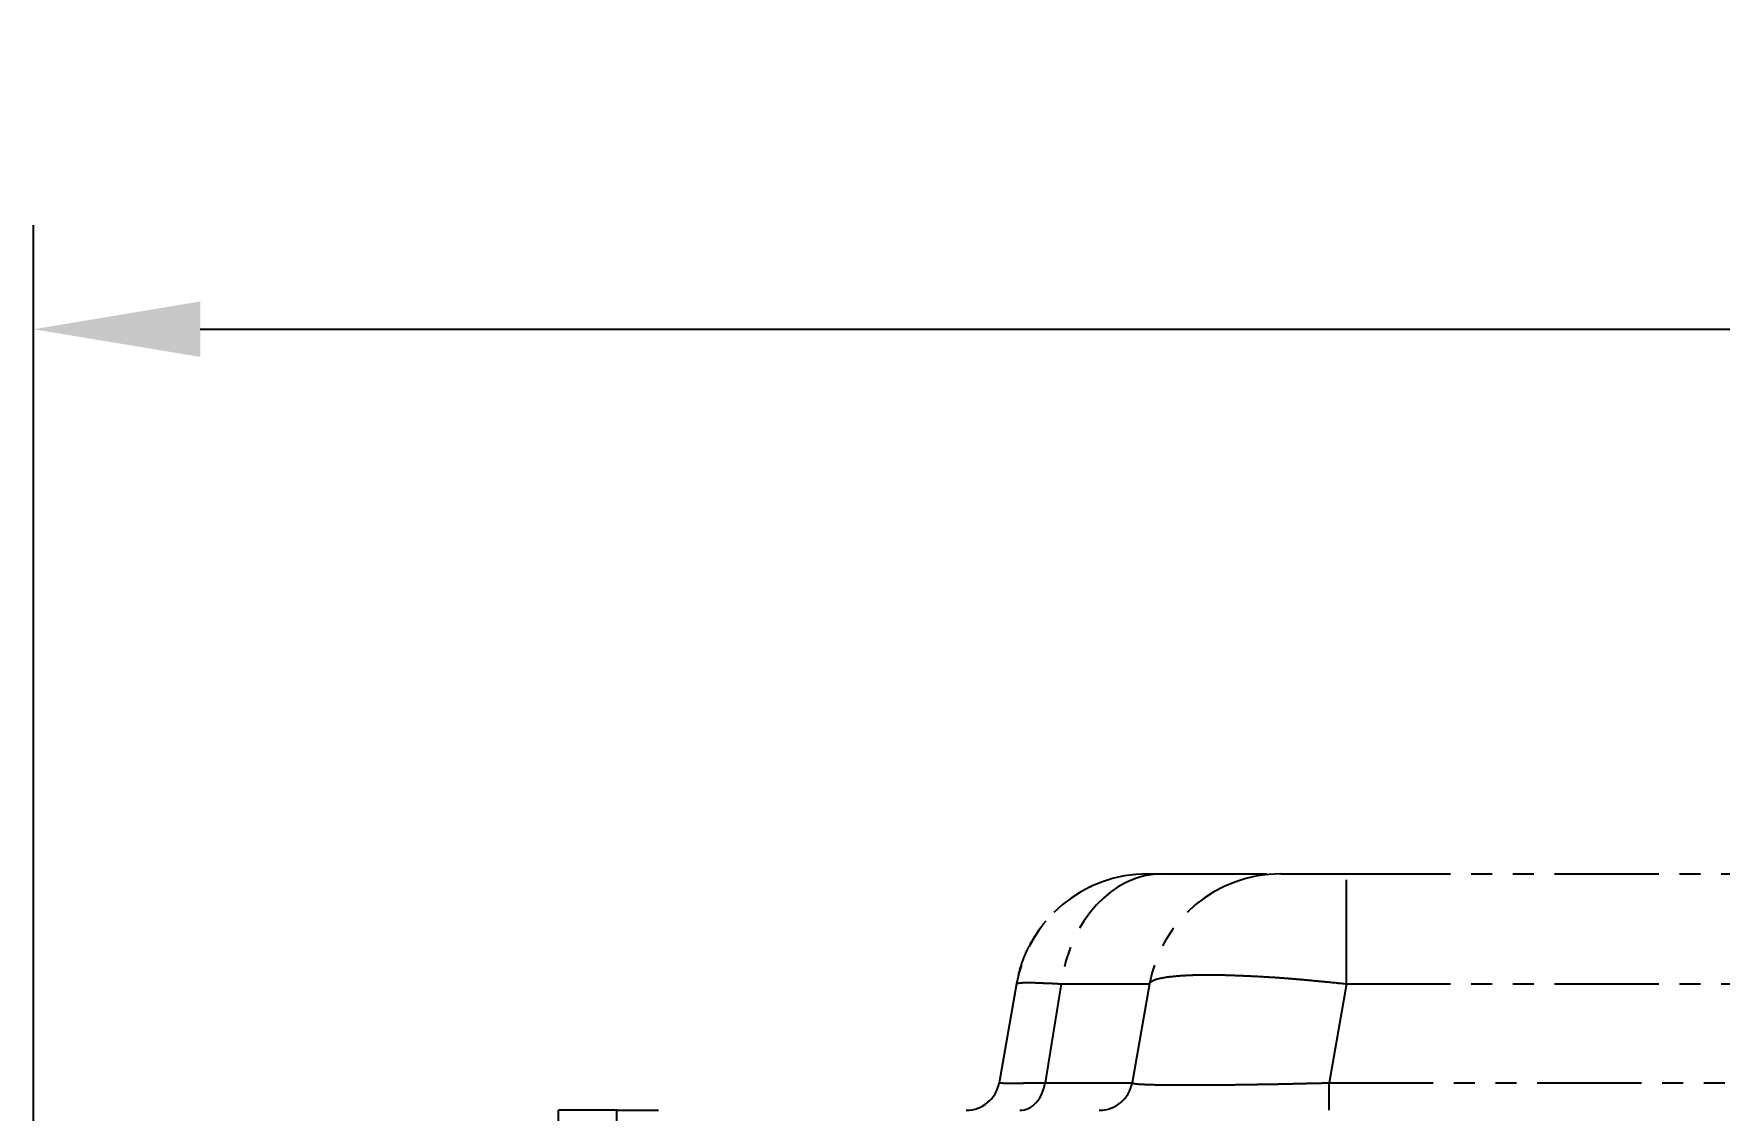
# Model space of a CAD drawing. Header units: inches. Extents: x 0 to 77285, y -118 to 40065.
# Drawn here: x 69285.7 to 69386.9, y 25544.8 to 25609.5 of the extents above; entities that cross this region are included whole.
import ezdxf

# ---------------------------------------------------------------- set-up
doc = ezdxf.new("R2010")
doc.units = ezdxf.units.IN
doc.header["$LTSCALE"] = 5
doc.header["$MEASUREMENT"] = 0
doc.linetypes.add('PHANTOM', pattern=[2.5, 1.25, -0.25, 0.25, -0.25, 0.25, -0.25])
doc.layers.add('66', color=6, linetype='PHANTOM')
doc.styles.add('SCI', font='')
doc.styles.get('SCI').set_extended_font_data('Gulim')
doc.dimstyles.new('SCH', dxfattribs={"dimtxt": 2.5, "dimasz": 2, "dimexe": 1.25, "dimexo": 0.625, "dimtad": 1, "dimdec": 8, "dimtxsty": 'SCI', "dimcen": 2.5, "dimclrd": 4, "dimclre": 4, "dimclrt": 7, "dimadec": 8, "dimazin": 2, "dimtfac": 1, "dimtdec": 8, "dimtmove": 0, "dimatfit": 3, "dimfxl": 1, "dimarcsym": 0})

# ---------------------------------------------------------------- blocks, each defined once
blk = doc.blocks.new('A$C70e98cdd')
for p, q in [((-116.62, 149.3), (-115.73, 149.3)), ((-115.73, 149.3), (-108.63, 149.3)), ((-108.63, 149.3), (-104.7, 149.3)), ((-104.7, 149.3), (-71.61, 149.3)), ((-104.7, 142.69), (-104.7, 149.3)), ((-124.5, 142.69), (-125.55, 136.75)), ((-121.83, 142.69), (-116.51, 142.69)), ((-116.51, 142.69), (-117.56, 136.75)), ((-104.7, 142.69), (-105.74, 136.75)), ((-104.7, 142.69), (-71.61, 142.69)), ((-122.79, 136.75), (-117.56, 136.75)), ((-105.74, 136.75), (-71.9, 136.75)), ((-105.74, 135.1), (-105.74, 136.75)), ((-148.5, 135.1), (-152, 135.1)), ((-152, 134.1), (-152, 135.1)), ((-148.5, 135.1), (-146, 135.1)), ((-148.5, 134.1), (-148.5, 135.1))]:
    blk.add_line(p, q)
for centre, radius, start, end in [((-116.62, 141.3), 8, 90, 170), ((-108.63, 141.3), 8, 90, 170), ((-127.52, 137.1), 2, 270, 350), ((-119.53, 137.1), 2, 270, 350)]:
    blk.add_arc(centre, radius, start, end)
for centre, major_axis, ratio, start_param, end_param in [((-115.73, 141.3), (0, 8), 0.773785, 0, 1.396263), ((1280.8, 144.11), (-635.98, -3159.46), 0.428168, 4.798811, 4.800683), ((-124.3, 137.1), (0, -2), 0.766872, 0, 1.396263)]:
    blk.add_ellipse(centre, major_axis=major_axis, ratio=ratio, start_param=start_param, end_param=end_param)
for points in [[(-120.06, 148.53), (-120.03, 148.54), (-120.01, 148.55), (-119.99, 148.56)], [(-123.73, 144.97), (-123.53, 145.35), (-123.28, 145.76), (-122.98, 146.15)], [(-122.98, 146.15), (-122.9, 146.26), (-122.82, 146.36), (-122.73, 146.47)], [(-123.88, 144.67), (-123.83, 144.77), (-123.78, 144.87), (-123.73, 144.97)], [(-124.17, 143.96), (-124.09, 144.17), (-124, 144.41), (-123.88, 144.67)], [(-123.88, 144.67), (-123.87, 144.68), (-123.87, 144.68), (-123.87, 144.69)], [(-124.5, 142.69), (-124.5, 142.71), (-124.47, 142.72), (-124.42, 142.73)], [(-124.42, 142.73), (-124.41, 142.74), (-124.39, 142.74), (-124.38, 142.74)], [(-124.38, 142.74), (-124.33, 142.75), (-124.27, 142.76), (-124.2, 142.76)], [(-124.2, 142.76), (-124.16, 142.76), (-124.12, 142.77), (-124.07, 142.77)], [(-124.07, 142.77), (-124.01, 142.77), (-123.93, 142.77), (-123.85, 142.77)], [(-123.85, 142.77), (-123.76, 142.77), (-123.66, 142.77), (-123.56, 142.77)], [(-123.56, 142.77), (-123.49, 142.77), (-123.42, 142.77), (-123.34, 142.76)], [(-123.34, 142.76), (-123.18, 142.76), (-123, 142.75), (-122.81, 142.74)], [(-122.81, 142.74), (-122.76, 142.74), (-122.71, 142.74), (-122.66, 142.74)], [(-122.66, 142.74), (-122.41, 142.73), (-122.13, 142.71), (-121.83, 142.69)], [(-116.51, 142.69), (-116.51, 142.74), (-116.48, 142.78), (-116.43, 142.82)], [(-116.43, 142.82), (-116.41, 142.83), (-116.4, 142.84), (-116.38, 142.85)], [(-116.38, 142.85), (-116.34, 142.88), (-116.28, 142.91), (-116.21, 142.94)], [(-116.21, 142.94), (-116.17, 142.95), (-116.12, 142.97), (-116.06, 142.99)], [(-116.06, 142.99), (-116.01, 143), (-115.95, 143.02), (-115.88, 143.03)], [(-115.88, 143.03), (-115.78, 143.05), (-115.67, 143.07), (-115.55, 143.09)], [(-115.55, 143.09), (-115.51, 143.1), (-115.47, 143.11), (-115.43, 143.11)], [(-114.19, 143.21), (-114.13, 143.21), (-114.07, 143.22), (-114.01, 143.22)], [(-114.01, 143.22), (-113.82, 143.23), (-113.63, 143.23), (-113.42, 143.23)], [(-113.42, 143.23), (-113.29, 143.23), (-113.14, 143.24), (-113, 143.24)], [(-111.85, 143.22), (-111.77, 143.22), (-111.69, 143.22), (-111.61, 143.21)], [(-111.61, 143.21), (-111.28, 143.2), (-110.94, 143.19), (-110.59, 143.17)], [(-110.59, 143.17), (-110.24, 143.16), (-109.87, 143.14), (-109.5, 143.11)], [(-109.5, 143.11), (-109.41, 143.11), (-109.32, 143.1), (-109.22, 143.1)], [(-109.22, 143.1), (-108.94, 143.08), (-108.65, 143.06), (-108.36, 143.04)], [(-108.36, 143.04), (-108.16, 143.02), (-107.97, 143.01), (-107.77, 142.99)], [(-107.77, 142.99), (-107.57, 142.97), (-107.37, 142.96), (-107.17, 142.94)], [(-107.17, 142.94), (-106.86, 142.91), (-106.56, 142.88), (-106.25, 142.85)], [(-125.55, 136.75), (-125.55, 136.75), (-125.54, 136.75), (-125.52, 136.75)], [(-125.52, 136.75), (-125.52, 136.74), (-125.51, 136.74), (-125.51, 136.74)], [(-125.51, 136.74), (-125.49, 136.74), (-125.48, 136.74), (-125.45, 136.74)], [(-125.45, 136.74), (-125.44, 136.74), (-125.42, 136.74), (-125.41, 136.74)], [(-125.24, 136.73), (-125.23, 136.73), (-125.21, 136.73), (-125.19, 136.73)], [(-125.19, 136.73), (-125.14, 136.73), (-125.08, 136.73), (-125.02, 136.73)], [(-125.02, 136.73), (-125.01, 136.73), (-125.01, 136.73), (-125, 136.73)], [(-125, 136.73), (-124.93, 136.73), (-124.85, 136.73), (-124.77, 136.73)], [(-124.77, 136.73), (-124.76, 136.73), (-124.75, 136.73), (-124.74, 136.73)], [(-124.4, 136.73), (-124.33, 136.73), (-124.26, 136.73), (-124.18, 136.73)], [(-124.18, 136.73), (-124.12, 136.74), (-124.06, 136.74), (-123.99, 136.74)], [(-123.47, 136.74), (-123.43, 136.74), (-123.4, 136.74), (-123.36, 136.74)], [(-123.36, 136.74), (-123.19, 136.75), (-123, 136.75), (-122.79, 136.75)], [(-117.56, 136.75), (-117.56, 136.74), (-117.54, 136.73), (-117.5, 136.72)], [(-117.5, 136.72), (-117.49, 136.72), (-117.49, 136.72), (-117.48, 136.72)], [(-117.48, 136.72), (-117.44, 136.71), (-117.38, 136.7), (-117.31, 136.69)], [(-117.31, 136.69), (-117.29, 136.69), (-117.26, 136.69), (-117.23, 136.68)], [(-117.23, 136.68), (-117.16, 136.68), (-117.09, 136.67), (-117, 136.67)], [(-116.57, 136.65), (-116.46, 136.64), (-116.36, 136.64), (-116.24, 136.64)], [(-116.24, 136.64), (-116.17, 136.64), (-116.09, 136.63), (-116.02, 136.63)], [(-116.02, 136.63), (-115.86, 136.63), (-115.69, 136.63), (-115.52, 136.62)], [(-115.52, 136.62), (-115.46, 136.62), (-115.41, 136.62), (-115.36, 136.62)], [(-115.36, 136.62), (-115.14, 136.62), (-114.9, 136.62), (-114.66, 136.62)], [(-114.66, 136.62), (-114.64, 136.62), (-114.62, 136.62), (-114.59, 136.62)], [(-114.59, 136.62), (-114.32, 136.62), (-114.04, 136.62), (-113.74, 136.62)], [(-113.74, 136.62), (-113.71, 136.62), (-113.69, 136.62), (-113.67, 136.62)], [(-113.67, 136.62), (-113.39, 136.62), (-113.1, 136.62), (-112.79, 136.62)], [(-112.79, 136.62), (-112.71, 136.62), (-112.64, 136.62), (-112.56, 136.62)], [(-112.56, 136.62), (-112.3, 136.63), (-112.03, 136.63), (-111.76, 136.63)], [(-111.76, 136.63), (-111.62, 136.63), (-111.49, 136.63), (-111.35, 136.64)], [(-111.35, 136.64), (-111.12, 136.64), (-110.89, 136.64), (-110.66, 136.65)], [(-110.66, 136.65), (-110.46, 136.65), (-110.25, 136.65), (-110.04, 136.66)], [(-110.04, 136.66), (-109.86, 136.66), (-109.68, 136.66), (-109.5, 136.67)], [(-109.5, 136.67), (-109.22, 136.67), (-108.94, 136.68), (-108.66, 136.68)], [(-108.66, 136.68), (-108.53, 136.68), (-108.4, 136.69), (-108.28, 136.69)], [(-108.28, 136.69), (-107.93, 136.7), (-107.57, 136.71), (-107.21, 136.71)], [(-107.21, 136.71), (-107.15, 136.72), (-107.08, 136.72), (-107.02, 136.72)], [(-107.02, 136.72), (-106.59, 136.73), (-106.17, 136.74), (-105.74, 136.75)]]:
    blk.add_open_spline(points, degree=3)
for points, knots in [([(-124.31, 143.51), (-124.29, 143.58), (-124.27, 143.66), (-124.21, 143.82), (-124.19, 143.89), (-124.17, 143.96)], [0.098806, 0.098806, 0.098806, 0.098806, 0.1618494, 0.1618494, 0.2036407, 0.2036407, 0.2036407, 0.2036407]), ([(-124.37, 143.3), (-124.37, 143.3), (-124.37, 143.3), (-124.37, 143.3), (-124.37, 143.3), (-124.37, 143.3), (-124.37, 143.3), (-124.37, 143.31), (-124.36, 143.31), (-124.36, 143.34), (-124.35, 143.37), (-124.33, 143.42)], [0, 0, 0, 0, 0.00001032, 0.00001032, 0.00009291, 0.00009291, 0.00045966, 0.00045966, 0.0082838, 0.0082838, 0.06910165, 0.06910165, 0.06910165, 0.06910165]), ([(-115.43, 143.11), (-115.26, 143.13), (-115.07, 143.15), (-114.87, 143.17), (-114.66, 143.19), (-114.43, 143.2), (-114.19, 143.21)], [0.2666667, 0.2666667, 0.2666667, 0.2666667, 0.3333333, 0.3333333, 0.3333333, 0.4, 0.4, 0.4, 0.4]), ([(-113, 143.24), (-112.86, 143.24), (-112.71, 143.23), (-112.56, 143.23), (-112.33, 143.23), (-112.1, 143.23), (-111.85, 143.22)], [0.49999942, 0.49999942, 0.49999942, 0.49999942, 0.53333333, 0.53333333, 0.53333333, 0.58333546, 0.58333546, 0.58333546, 0.58333546]), ([(-106.25, 142.85), (-106.15, 142.84), (-106.04, 142.83), (-105.94, 142.82), (-105.53, 142.78), (-105.11, 142.74), (-104.7, 142.69)], [0.91667497, 0.91667497, 0.91667497, 0.91667497, 0.93333333, 0.93333333, 0.93333333, 1, 1, 1, 1]), ([(-125.41, 136.74), (-125.39, 136.74), (-125.36, 136.74), (-125.34, 136.74), (-125.31, 136.74), (-125.28, 136.73), (-125.24, 136.73)], [0.2222222, 0.2222222, 0.2222222, 0.2222222, 0.2728176, 0.2728176, 0.2728176, 0.3333333, 0.3333333, 0.3333333, 0.3333333]), ([(-124.74, 136.73), (-124.67, 136.73), (-124.58, 136.73), (-124.5, 136.73), (-124.47, 136.73), (-124.43, 136.73), (-124.4, 136.73)], [0.5555556, 0.5555556, 0.5555556, 0.5555556, 0.6364322, 0.6364322, 0.6364322, 0.6666667, 0.6666667, 0.6666667, 0.6666667]), ([(-123.99, 136.74), (-123.93, 136.74), (-123.87, 136.74), (-123.81, 136.74), (-123.71, 136.74), (-123.59, 136.74), (-123.47, 136.74)], [0.7777778, 0.7777778, 0.7777778, 0.7777778, 0.8182809, 0.8182809, 0.8182809, 0.8888889, 0.8888889, 0.8888889, 0.8888889]), ([(-117, 136.67), (-116.94, 136.66), (-116.88, 136.66), (-116.82, 136.66), (-116.74, 136.65), (-116.65, 136.65), (-116.57, 136.65)], [0.2, 0.2, 0.2, 0.2, 0.23078077, 0.23078077, 0.23078077, 0.26666667, 0.26666667, 0.26666667, 0.26666667])]:
    blk.add_open_spline(points, degree=3, knots=knots)
blk = doc.blocks.new('A$Cb4de0983')
at = {"layer": '66'}
blk.add_blockref('A$C70e98cdd', (0, 22.5), dxfattribs=at)
blk = doc.blocks.new('*D845')
at = {"color": 4, "lineweight": -2, "transparency": 16777216}
for p, q in [((69285.72, 25381.36), (69285.72, 25597.98)), ((69652.72, 25381.36), (69652.72, 25597.98)), ((69295.72, 25591.73), (69642.72, 25591.73))]:
    blk.add_line(p, q, dxfattribs=at)
at = {"color": 4, "transparency": 16777216}
for points in [[(69295.72, 25593.4), (69295.72, 25590.07), (69285.72, 25591.73)], [(69642.72, 25593.4), (69642.72, 25590.07), (69652.72, 25591.73)]]:
    blk.add_solid(points, dxfattribs=at)
at = {"layer": 'Defpoints', "color": 0, "transparency": 16777216}
for p in [(69652.72, 25591.73), (69285.72, 25378.23, -2129.45), (69652.72, 25378.23, -2129.45)]:
    blk.add_point(p, dxfattribs=at)
at = {"color": 7, "transparency": 16777216, "insert": (69469.22, 25601.27), "char_height": 12.5, "attachment_point": 5, "style": 'SCI'}
blk.add_mtext('367', dxfattribs=at)

msp = doc.modelspace()

# ---------------------------------------------------------------- block references
msp.add_blockref('A$Cb4de0983', (69469.22286911, 25387.23021317, -2129.44904594))

# ---------------------------------------------------------------- dimensions: what is measured, and where the dimension line sits
dim = msp.add_linear_dim(base=(69652.7228691058, 25591.7326379582), p1=(69285.7228691058, 25378.2302131725, -2129.4490459262), p2=(69652.7228691058, 25378.2302131725, -2129.4490459262), dimstyle='SCH', override={"dimscale": 5})
dim.commit()
dim.dimension.update_dxf_attribs({"geometry": '*D845', "text_midpoint": (69469.2228691058, 25601.2740826986)})

doc.saveas('drawing.dxf')
